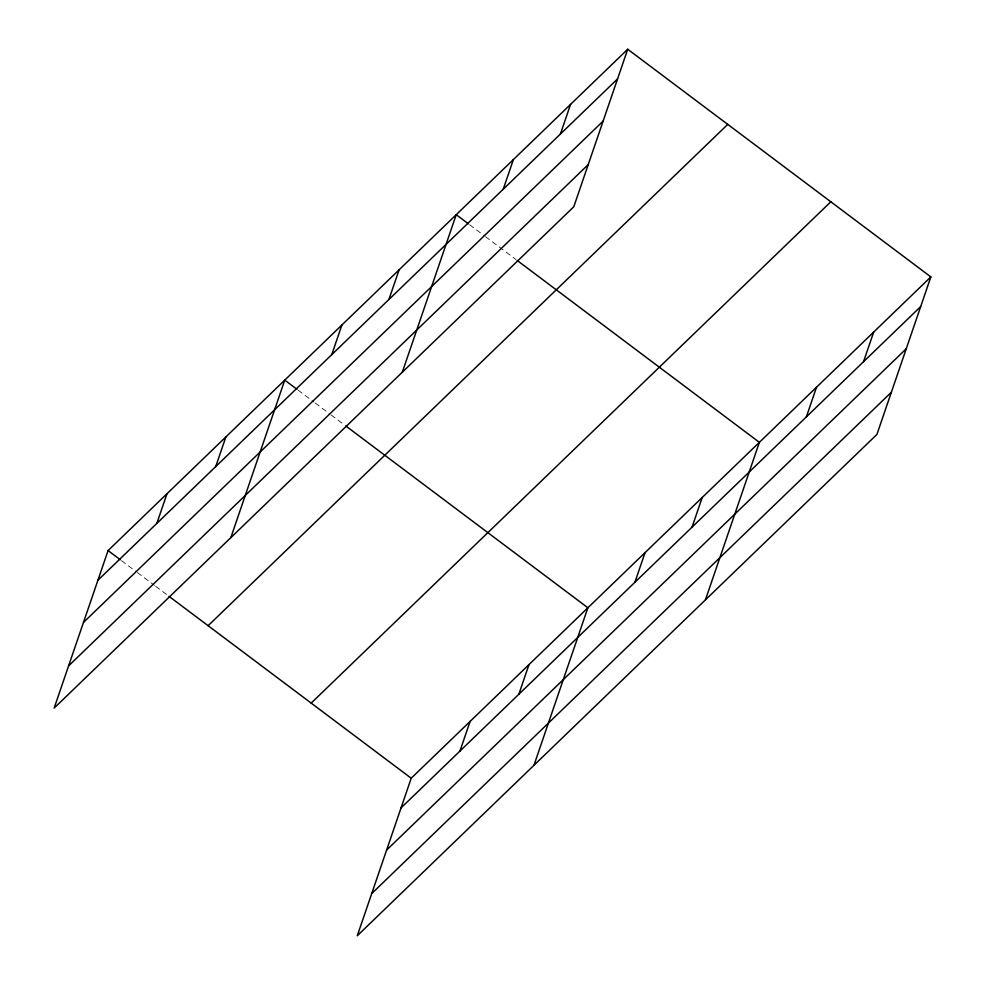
<?xml version="1.0" encoding="UTF-8"?>
<svg xmlns="http://www.w3.org/2000/svg" width="985" height="985" viewBox="0 0 985 985"><rect width="100%" height="100%" fill="white"/><g stroke="black" fill="none" stroke-linecap="round" stroke-linejoin="round"><path stroke-width="0.74" stroke-dasharray="4.92 3.69" d="M469.66 224.765L484.3 235.76M485.519 236.671L516.017 259.572M298.184 390.195L314.043 402.114M315.262 403.025L329.901 414.02M331.12 414.931L344.541 425.015M121.5 560.65L136.139 571.645M137.358 572.556L154.436 585.385M155.667 586.297L167.856 595.457"/><path stroke-width="1.48" d="M627.716 49.25L108.079 550.566L54.15 708.092L573.787 206.776L627.716 49.25L930.85 276.908L876.921 434.434L357.284 935.75L411.213 778.224L930.85 276.908M156.824 523.417L166.982 493.756M215.715 466.607L225.873 436.934M230.822 537.65L284.763 380.124L296.965 389.284M331.76 354.637L341.918 324.976M388.927 299.502L399.085 269.828M402.311 372.207L456.24 214.681L468.441 223.841M503.237 189.206L513.394 159.545M560.403 134.058L570.561 104.398M459.946 751.075L470.104 721.414M518.836 694.253L528.994 664.592M533.956 765.296L587.885 607.782L345.76 425.926M634.894 582.295L645.052 552.634M692.049 527.147L702.207 497.487M705.432 599.865L759.373 442.339L517.236 260.496M806.37 416.864L816.528 387.191M863.537 361.717L873.695 332.056M97.921 580.239L617.558 78.911M83.479 622.434L603.115 121.106M68.593 665.897L588.23 164.581M208.118 625.697L727.755 124.381M311.186 703.093L830.811 201.777M401.055 807.885L920.692 306.569M386.613 850.08L906.249 348.764M371.727 893.555L891.363 392.239M108.079 550.566L120.281 559.726M169.075 596.381L411.213 778.224"/></g></svg>
